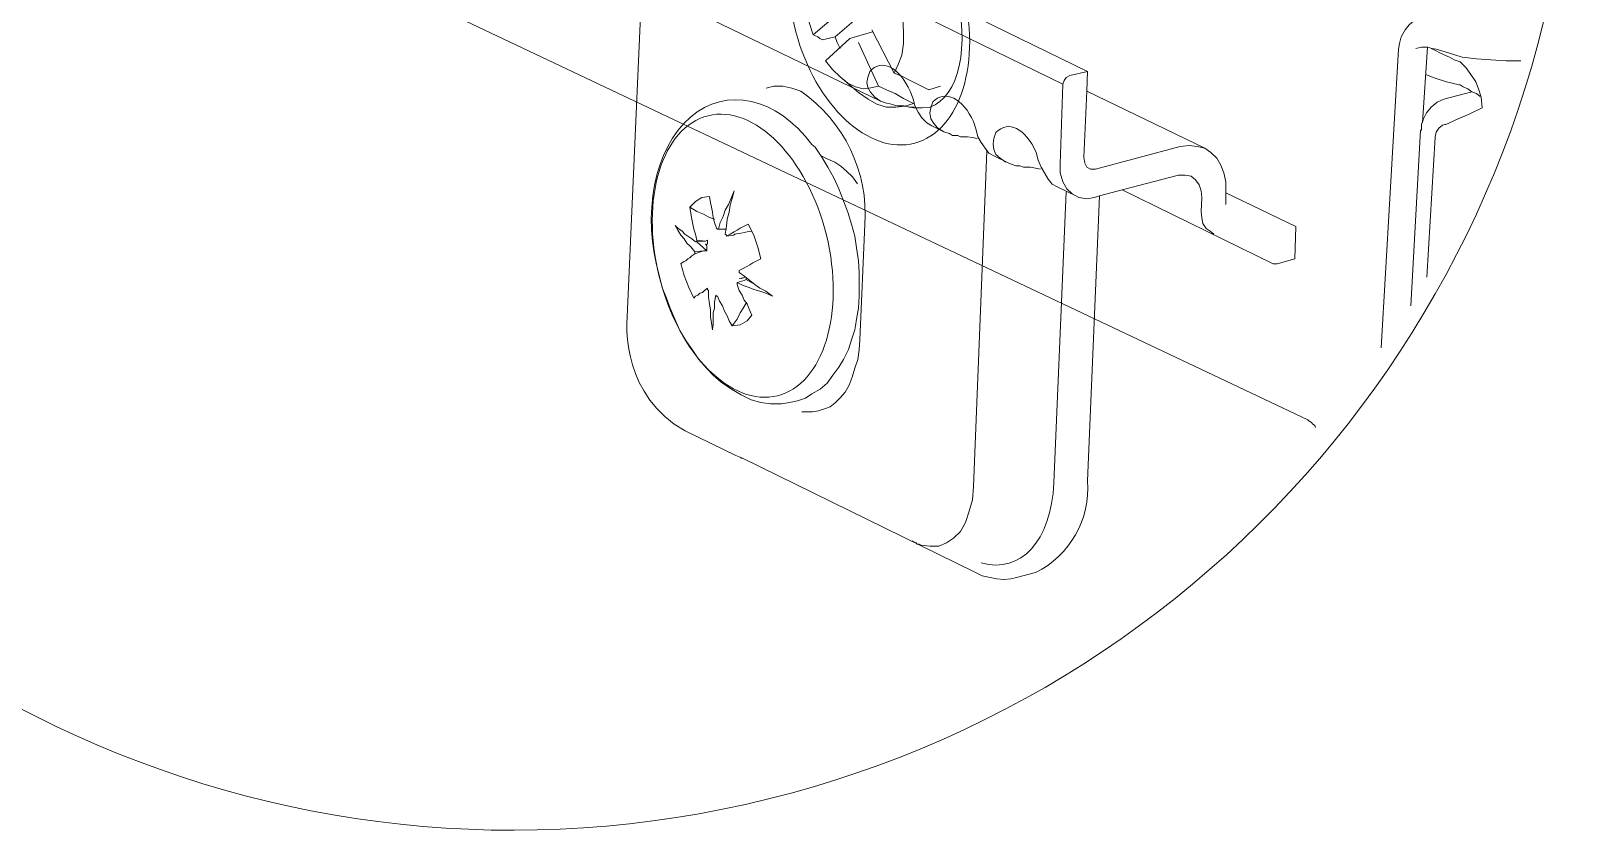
# Model space of a CAD drawing. Header units: metres. Extents: x -8.4 to 7.9, y -3.9 to 2.
# Drawn here: x 5.4681 to 5.6217, y -1.4014 to -1.3219 of the extents above; entities that cross this region are included whole.
import ezdxf

# ---------------------------------------------------------------- set-up
doc = ezdxf.new("R2010")
doc.units = ezdxf.units.M
doc.header["$MEASUREMENT"] = 0
doc.layers.add('PDF13_Geometry_Num_Penna__7', color=7, linetype='Continuous', lineweight=18)

msp = doc.modelspace()

# ---------------------------------------------------------------- linework, layer by layer
at = {"layer": 'PDF13_Geometry_Num_Penna__7', "color": 7, "linetype": 'Continuous', "lineweight": 18, "flags": 128}
for points in [[(5.41873954084038, -1.336668917956685, 0.8189561920734897), (5.62168423171719, -1.295868351505721, 0.281082859883602), (5.564406408721747, -1.202059757657405)], [(5.55756433115348, -1.308112779055, 0.4153493611593261), (5.559710792289919, -1.319384343446352), (5.573246617773233, -1.325977268896305), (5.571488553961697, -1.326356432849221), (5.571111772814454, -1.326555992824439), (5.570912212839235, -1.326852354280175), (5.57079456180907, -1.327241049455788), (5.557267671847036, -1.320648124005835)], [(5.541266982819061, -1.327619915557994), (5.542044373170287, -1.3274307803576), (5.542927500523307, -1.3274307803576), (5.543812117129875, -1.327619915557994), (5.544732475821554, -1.327934148056287, -0.2629518137356882), (5.55109858795639, -1.341193121305321), (5.550593731004159, -1.352655905852032), (5.55052224683393, -1.35365668423522), (5.550395660282486, -1.354612785012014), (5.550094831066111, -1.355495912365035), (5.549817829906479, -1.356379039718055), (5.549519979197197, -1.357183236633116), (5.54913277327513, -1.357877228785743), (5.548638341097723, -1.358444634386925), (5.548140930413223, -1.358940555817879), (5.547636073460988, -1.359336697261224), (5.547067178606262, -1.359527321715164), (5.5464908374838, -1.359716456915558), (5.54587726502268, -1.359825172424446), (5.545290499125395, -1.359825172424446), (5.544803513215719, -1.359825172424446)], [(5.538896389023887, -1.364432773971681), (5.561975351232589, -1.375742463253821), (5.562778058894104, -1.376131158429434), (5.56355098148469, -1.376318804376282), (5.564240505876677, -1.376427519885169), (5.564933008775758, -1.376509428830222), (5.565618065407106, -1.376427519885169), (5.566195895783113, -1.376318804376282), (5.568069972445914, -1.375823776497455, 0.3068160273001848), (5.573246617773233, -1.366696141511514), (5.574438020610359, -1.338324372198874)]]:
    msp.add_lwpolyline(points, format="xyb", dxfattribs=at)
for points in [[(5.527402776928766, -1.351119442968202), (5.528886073460988, -1.31741912446651), (5.487481846363724, -1.297288884279698)], [(5.595176769796233, -1.360608966565921), (5.474530850748086, -1.303494603807585)], [(5.546416225881125, -1.314632880006533), (5.545944132506914, -1.315496647063451), (5.545649260304724, -1.316476575896988), (5.545354388102536, -1.317519053379475), (5.545354388102536, -1.318676203385034), (5.545354388102536, -1.319928665617564), (5.54556437285258, -1.321088794130217), (5.545944132506914, -1.322317428306005), (5.548426718168778, -1.320213113044928)], [(5.528885924535635, -1.317419720167929), (5.552657389643417, -1.328936117842311), (5.552081048520956, -1.328511680581584), (5.551658100513777, -1.328017248404176), (5.551395991889609, -1.327557069058336), (5.551278340859442, -1.327050722852557), (5.551395991889609, -1.326554801421602), (5.551583637836456, -1.325976971045596)], [(5.552081495297021, -1.319139659088677), (5.548142419666768, -1.322509839864201)], [(5.554308078274257, -1.318392798435153), (5.554659542111208, -1.319622921864487), (5.554863569847067, -1.320780071870046), (5.554943989538573, -1.322025087834845), (5.554943989538573, -1.323182237840404), (5.554765279113004, -1.324343855606604), (5.554389987219309, -1.32528655310148), (5.553995335029511, -1.326148830904851)], [(5.604199710257863, -1.323749047740168), (5.604293533231287, -1.323181642138986), (5.604469265149763, -1.322509988789555), (5.604883277635665, -1.321833867679486), (5.605249634008081, -1.321336456994985), (5.605541527703177, -1.321089240906281), (5.605830442891182, -1.320850960338856), (5.606019578091574, -1.320676717673926), (5.606312961040217, -1.32059183022178), (5.606692720694551, -1.320486093219985), (5.607079926616618, -1.320486093219985)], [(5.546890850986366, -1.322804563141035), (5.546607892812549, -1.322700315392786), (5.546417268358608, -1.322509690938846), (5.546122396156418, -1.322389061401587), (5.545943685730849, -1.322317577231359)], [(5.551892360096626, -1.322025087834845), (5.550817119036119, -1.322316981529941), (5.549586995606785, -1.322699719691368)], [(5.551786772020186, -1.321833718754131), (5.553995335029511, -1.326149575531625), (5.554765279113004, -1.326448915494453), (5.555533733942951, -1.326824207388148), (5.55647940994492, -1.327309704044277), (5.557463806539098, -1.32779371144686)], [(5.548143164293541, -1.322509393088137), (5.546890702061011, -1.322804265290326)], [(5.547184680711073, -1.324909771954239), (5.54958684668143, -1.322699719691368)], [(5.548617193697364, -1.323678010346004), (5.548334235523546, -1.323076351913255), (5.548143611069605, -1.322508946312073)], [(5.550452549767958, -1.323075905137191), (5.552463042055611, -1.327415589971427)], [(5.602480515963888, -1.353447741962658), (5.604199114556445, -1.323749047740168)], [(5.60708067124339, -1.323562295345448), (5.606504330120931, -1.323562295345448), (5.605927988998471, -1.323678457122068)], [(5.606600684825383, -1.331059495548781), (5.607080224467328, -1.323562593196157)], [(5.60708067124339, -1.323563039972221), (5.607554253871149, -1.323677712495295), (5.607944438300309, -1.323749196665522), (5.60918796501156, -1.324128956319857), (5.61052382544269, -1.324528076270294), (5.611980315411077, -1.324718700724235), (5.613396595533713, -1.324802098922834), (5.614933505193607, -1.324909325178175), (5.616387016654902, -1.324909325178175)], [(5.607451942152511, -1.323677861420649), (5.607944885076373, -1.323928056016446), (5.608326133984254, -1.324129105245211), (5.608811630640383, -1.324343557755894), (5.60926883147913, -1.324528225195649), (5.609754328135261, -1.324800758594642), (5.61034705104673, -1.325015211105325), (5.610902542619542, -1.325582616706507), (5.611401442557588, -1.32625724856303), (5.611883960706625, -1.327000386082688), (5.612168408133989, -1.327688421221129), (5.612437963025888, -1.328540274249675), (5.612545189281231, -1.32959168725344)], [(5.552462446354191, -1.327414845344654), (5.551691013017153, -1.327603980545048), (5.550925536694298, -1.327688867997193), (5.550155592610803, -1.327499732796799), (5.549387137780856, -1.327119973142465), (5.548617193697364, -1.326515336202623), (5.547874056177705, -1.325772198682964), (5.547184531785717, -1.324909920879594)], [(5.548617193697364, -1.326515336202623), (5.550451954066539, -1.328053735116063)], [(5.584943512977438, -1.333608204068105), (5.573175431453714, -1.327934148056287), (5.573246915623941, -1.325977268896305)], [(5.606879324163917, -1.32625724856303), (5.607851806729722, -1.326623604935447), (5.608985128678539, -1.327000386082688), (5.610252483446533, -1.327310150820341), (5.610346306419958, -1.327310150820341), (5.610629264593775, -1.327499286020735), (5.611113271996358, -1.327688421221129), (5.611493031650693, -1.327983293423318)], [(5.55045225191725, -1.328054777593546), (5.55140984194759, -1.328738344971347), (5.552270630497414, -1.329216395359745), (5.553229709781302, -1.329520203083212), (5.554176875036817, -1.329520203083212), (5.555076384178849, -1.329415955334964), (5.555928237207395, -1.329143421935971), (5.554943840613219, -1.328659414533388), (5.554093476838219, -1.328162003848887), (5.553229709781302, -1.327792668969378), (5.552462744204901, -1.32741439856859)], [(5.557762104024444, -1.331380876464096), (5.557267671847036, -1.331083025754814), (5.556761325641257, -1.330576679549035), (5.556383055240468, -1.330000338426575), (5.556067333488629, -1.329395701486732), (5.555885644555969, -1.328701709334106), (5.555607154142788, -1.327934743757705)], [(5.558611574247315, -1.327414845344654), (5.557463359763034, -1.327793115745442)], [(5.570524113365042, -1.33518621712588), (5.570795157510488, -1.327241049455788)], [(5.572869985551345, -1.334484480854812), (5.57317528252836, -1.327934743757705)], [(5.606693018545261, -1.330678842342319), (5.606975976719078, -1.330075694656023), (5.607451048600383, -1.329520203083212), (5.608040793004761, -1.329034706427083), (5.608712446354192, -1.328738344971347), (5.611492882725338, -1.327983293423318)], [(5.611493031650693, -1.327983591274027), (5.611980017560367, -1.328162301699596), (5.612344884679239, -1.32846759867661)], [(5.555003261829721, -1.329396446113506), (5.554624991428932, -1.329396446113506), (5.554309269677094, -1.329396446113506), (5.554047161052925, -1.329314537168453), (5.553624213045746, -1.329198375391833), (5.553244453391411, -1.329117955700327), (5.552855758215799, -1.329000304670161), (5.552657687494126, -1.328936266767665)], [(5.556003891287553, -1.329504863771684), (5.555500523588866, -1.329504863771684), (5.555003112904365, -1.329396148262796)], [(5.55755852306465, -1.329520054157858), (5.556788578981156, -1.329591538328085), (5.555927790431332, -1.329591538328085), (5.555075937402785, -1.329415806409609)], [(5.557869777055849, -1.329000155744806), (5.557646389023887, -1.32957500761372), (5.557564480078836, -1.330082843073046), (5.557646389023887, -1.330691947773527), (5.557953175254448, -1.33115510562646), (5.558332934908782, -1.33157805363364), (5.558953953637634, -1.331957813287975)], [(5.608595986726863, -1.331318923516565), (5.608811928491091, -1.33123403606442), (5.608905751464516, -1.33123403606442), (5.610132896386756, -1.330678544491609), (5.611293024899409, -1.330196026342573), (5.612543997878394, -1.329591389402731)], [(5.558953209010861, -1.331958260064039), (5.557761806173734, -1.331380429688032)], [(5.564058072317243, -1.334411060654975), (5.56343705358839, -1.334102785170868), (5.563055804680509, -1.33360835299346), (5.562668598758443, -1.333020097842628), (5.562351387753058, -1.332461627762725), (5.562172677327489, -1.331760189342366), (5.561894186914309, -1.330957481680852)], [(5.606408720043253, -1.331803377695212), (5.606504032270222, -1.331803377695212), (5.606504032270222, -1.331731893524984), (5.606504032270222, -1.331614242494818), (5.606504032270222, -1.331544247578137), (5.606504032270222, -1.331437021322796), (5.606504032270222, -1.331317881039083), (5.606504032270222, -1.331234482840484)], [(5.606692273918489, -1.330679140193028), (5.606504627971641, -1.331234631765839)], [(5.607851359953658, -1.33248843432656), (5.607943693673536, -1.331992512895606), (5.608217716326075, -1.331614242494818), (5.608595986726863, -1.331317881039083)], [(5.5458233540443, -1.333229337965899), (5.546139075796138, -1.333491446590067), (5.546824132427487, -1.334492224973254), (5.547403452057041, -1.335495981863533), (5.548006599743336, -1.336556330388577), (5.54850252117429, -1.337640506970363), (5.548962700520131, -1.338821485032665), (5.54938564852731, -1.339975656531132), (5.549763918928099, -1.341167059368259), (5.550081129933484, -1.342346548177015), (5.550268775880332, -1.343502208929029), (5.550466846602004, -1.34480828428923), (5.550539820025778, -1.345955009519965), (5.550539820025778, -1.347146412357092), (5.550539820025778, -1.348334836687126), (5.550466846602004, -1.349518793256522), (5.550268775880332, -1.350599991331215), (5.550161549624989, -1.351274623187738)], [(5.561290443526596, -1.33246147883737), (5.560910683872262, -1.33246147883737), (5.560593472866876, -1.33246147883737), (5.560331364242709, -1.332343827807204), (5.559827996544023, -1.332343827807204), (5.55953014583474, -1.332147246339078), (5.559135493644942, -1.332040020083737), (5.55895380471228, -1.331958111138684)], [(5.562280797134957, -1.332642572068614), (5.561793811225281, -1.332544281334551), (5.561290443526596, -1.332460883135952)], [(5.564122110219738, -1.332039722233027), (5.563940421287076, -1.332642869919323), (5.56386000159557, -1.333150705378648), (5.563940421287076, -1.333724067994016), (5.564122110219738, -1.334221478678516), (5.564545058226917, -1.334608684600583), (5.565122888602924, -1.334986955001371)], [(5.605429982612551, -1.349289746061084), (5.606408422192542, -1.331802930919148)], [(5.607026760265012, -1.346431272804106), (5.607851806729722, -1.332488881102624)], [(5.55034353640836, -1.337135054316711), (5.549846125723861, -1.336449997685363), (5.549277230869131, -1.335872167309356), (5.548699400493126, -1.335374756624856), (5.548087317285551, -1.334989039956336), (5.547402260654202, -1.334689699993508), (5.54674401058669, -1.334375467495215)], [(5.556689096844256, -1.373100229611782), (5.557564777929544, -1.373180649303288), (5.558447905282565, -1.373180649303288), (5.559214870858965, -1.37286492755145), (5.559908863011592, -1.372404748205609), (5.56059391964294, -1.371719691574261), (5.56109133032744, -1.37083656422124), (5.561478536249507, -1.369716645554341), (5.561794258001346, -1.368572898830698), (5.561894037988956, -1.367272780484683), (5.563237344687816, -1.333904565523841)], [(5.565237561125998, -1.334986955001371), (5.564058072317243, -1.33441061387891)], [(5.568143243720398, -1.334023407956844), (5.56834131444207, -1.334787395026152), (5.56864810067263, -1.335482876432325), (5.568965311678015, -1.336060706808332), (5.569342092825257, -1.336674279269452), (5.569721852479591, -1.337170200700406), (5.570225220178277, -1.337450180367131)], [(5.574047985106555, -1.335672011632719), (5.573553552929146, -1.335672011632719), (5.57317528252836, -1.335482876432325), (5.572986147327965, -1.335104606031537), (5.572869985551345, -1.334485076556231)], [(5.584943959753503, -1.333608204068105), (5.58416954790937, -1.333419068867711), (5.583366840247854, -1.333337159922659), (5.582483712894835, -1.333419068867711), (5.574048580807974, -1.335672309483428)], [(5.587009107646307, -1.337935677023261), (5.587009107646307, -1.336943834161352), (5.586828907967193, -1.336060706808332), (5.5865146754689, -1.335284805710653), (5.586134915814566, -1.334608684600583), (5.585513897085713, -1.334023407956844), (5.584943512977438, -1.333607906217396)], [(5.567583433312302, -1.335482876432325), (5.567185802615411, -1.335482876432325), (5.566880505638397, -1.335482876432325), (5.566500745984062, -1.335366714655705), (5.566125454090368, -1.335366714655705), (5.565698038322549, -1.33518651497659), (5.565418058655824, -1.335104606031537), (5.565237858976708, -1.334986955001371)], [(5.568567978831833, -1.335672011632719), (5.568070568147331, -1.335602016716038), (5.567583582237657, -1.335482876432325)], [(5.573934503986318, -1.338510826742884), (5.573174984677649, -1.338631456280143), (5.572372277016135, -1.338510826742884), (5.571715516202168, -1.338135534849189), (5.57120916999639, -1.337627699389863), (5.570795157510488, -1.336944132012062), (5.570524113365042, -1.336061004659041), (5.570524113365042, -1.335186812827299)], [(5.5823029175143, -1.336286477645968), (5.576701834926256, -1.337747435374995)], [(5.584629876180564, -1.338510826742884), (5.584567327531616, -1.337828748618629), (5.584367767556397, -1.337252407496168), (5.583988007902062, -1.336744572036843), (5.583565059894883, -1.336369280143148), (5.582987229518876, -1.336285881944549), (5.582303662141074, -1.336285881944549)], [(5.537201767413428, -1.342166795273964), (5.537310482922316, -1.341364087612449), (5.537389413360275, -1.340661159938544), (5.537581527067763, -1.339976103307196), (5.537685774816012, -1.339282111154569), (5.537886824044777, -1.338597054523221), (5.538084894766449, -1.337837535214553), (5.537806404353271, -1.338515145578169), (5.537508553643989, -1.339200202209517), (5.537201767413428, -1.339776543331977), (5.537002207438209, -1.340400540567923), (5.536705845982475, -1.340976881690383), (5.536507775260802, -1.341663427575277)], [(5.572093339826893, -1.338324670049583), (5.570225815879695, -1.337450478217841)], [(5.576702132776965, -1.337748031076413), (5.574436978132876, -1.338324372198874)], [(5.591735700551901, -1.345106283923866), (5.576701686000901, -1.337747882151059)], [(5.535623456504944, -1.338396749921229), (5.534856490928543, -1.338515890204942), (5.534242918467423, -1.338903096127008), (5.533666577344962, -1.339479437249468), (5.533782739121583, -1.340084074189311), (5.533864648066634, -1.340660415311771), (5.533982299096802, -1.34116676151755), (5.534053783267029, -1.341662682948504), (5.534242918467423, -1.342167539900737), (5.534362058751135, -1.342743881023197)], [(5.535623754355654, -1.338397047771938), (5.535741405385819, -1.339019555754337), (5.535823314330872, -1.339479735100178), (5.535929051332666, -1.339975656531132), (5.53600202475644, -1.340482002736911), (5.53612712205434, -1.340976434914319), (5.53631774650828, -1.341545329769047), (5.536426462017168, -1.341662980799214), (5.53650837096222, -1.341662980799214)], [(5.569911732306759, -1.366885872413326), (5.571112070665164, -1.33793627272468)], [(5.57443772275965, -1.338324670049583), (5.573934355060963, -1.338510826742884)], [(5.584567327531615, -1.339893896511434), (5.584629876180564, -1.33851037996682)], [(5.593981345974531, -1.341390447400221), (5.587008660870245, -1.338054519456264)], [(5.587009107646307, -1.338054221605555), (5.587009107646307, -1.337935081321842)], [(5.587009107646307, -1.339207499551894), (5.587009107646307, -1.338054817306974)], [(5.533666577344962, -1.339479437249468), (5.534362058751135, -1.339902385256649), (5.535047115382484, -1.340164493880817), (5.535623456504944, -1.340481704886202), (5.536126824203631, -1.340660415311771)], [(5.585828129584006, -1.342158306528749), (5.585449859183217, -1.341851520298189), (5.585052228486327, -1.341581965406289), (5.584745442255766, -1.34107561920051), (5.584629280479145, -1.34051565986706), (5.584566731830197, -1.339893151884661)], [(5.53424187598994, -1.342924676403731), (5.533863605589152, -1.34262682569445), (5.533477888920633, -1.342345356774178), (5.533178548957804, -1.342166646348609), (5.532900058544626, -1.341859860118049), (5.532477110537445, -1.341545627619757), (5.532215001913278, -1.341285008249135), (5.532477110537445, -1.341743698341429), (5.532783896768005, -1.34224110902593), (5.533098129266298, -1.34262682569445), (5.533360237890466, -1.343040838180351), (5.533783185897645, -1.343429533355964), (5.534162945551981, -1.343925454786918)], [(5.53650837096222, -1.341663129724568), (5.537202363114847, -1.341663129724568), (5.537311078623735, -1.341663129724568)], [(5.537202065264138, -1.342167093124673), (5.537310780773026, -1.342240066548447), (5.537310780773026, -1.342345803550242)], [(5.538193908126046, -1.342167539900737), (5.538004772925652, -1.342240513324511), (5.537310780773026, -1.342346250326306)], [(5.537311078623735, -1.342345952475597), (5.53768637051743, -1.342167242050028), (5.538085490467868, -1.341924493721963), (5.538384830430696, -1.341742804789301), (5.538690127407709, -1.341544734067629), (5.539069887062044, -1.341364534388513), (5.539466028505389, -1.341166463666841)], [(5.539385013112463, -1.341924195871254), (5.538772929904891, -1.342040357647874), (5.538084894766449, -1.342166944199318)], [(5.538193908126046, -1.342167093124673), (5.538085192617157, -1.342167093124673)], [(5.539846086010432, -1.34185956226734), (5.539384417411045, -1.341923600169835)], [(5.539466475281452, -1.341166463666841), (5.540033880882635, -1.342240215473802), (5.540449382622082, -1.343430129057383), (5.540729362288809, -1.344611107119685)], [(5.593980601347758, -1.341390149549512), (5.593882310613695, -1.344600980195569), (5.592114566654108, -1.345105837147802)], [(5.535047115382484, -1.34380869730888), (5.534162498775917, -1.344106548018162), (5.534162498775917, -1.344008257284099), (5.534162498775917, -1.3439248590855)], [(5.534162498775917, -1.343925454786918), (5.535047115382484, -1.343809293010299)], [(5.535244739328093, -1.342842916384033), (5.534242471691358, -1.342924825329086), (5.534361611975072, -1.342842916384033), (5.534361611975072, -1.342743136396424)], [(5.534361760900426, -1.342743732097843), (5.535244888253446, -1.342843512085452)], [(5.534361760900426, -1.342924825329086), (5.535362539283613, -1.343809441935653)], [(5.535046668606419, -1.343808995159589), (5.535362390358258, -1.343808995159589)], [(5.535443703601892, -1.342743732097843), (5.535244143626674, -1.342843512085452)], [(5.535244441477382, -1.343123342826822), (5.535362092507549, -1.343303542505938)], [(5.535362241432904, -1.343231015858228), (5.535244590402738, -1.343123789602886)], [(5.535443703601892, -1.342743583172488), (5.535443703601892, -1.342843363160098), (5.535443703601892, -1.34304143388177), (5.53536179465684, -1.343230569082164)], [(5.535362241432904, -1.343302946804519), (5.535362241432904, -1.343502506779738), (5.535362241432904, -1.343809293010299)], [(5.534053336490965, -1.348533503110217), (5.533558904313558, -1.347452305035524), (5.533097235714171, -1.346269837719676), (5.532783003215878, -1.345070988614816)], [(5.532783747842651, -1.345070690764107), (5.533097980340944, -1.34488304481726), (5.533279669273606, -1.344808582139939), (5.533477739995278, -1.344610511418266), (5.533666875195671, -1.344504774416472), (5.533864945917344, -1.344306703694799), (5.534162796626625, -1.34410714371958)], [(5.540728766587389, -1.344611107119685), (5.540347517679508, -1.344809177841357), (5.539952865489711, -1.345008737816576), (5.539646079259149, -1.345188937495692), (5.539267808858361, -1.345387008217364), (5.53896995814908, -1.34556720789648), (5.538573816705735, -1.345765278618152)], [(5.592115311280881, -1.345106283923866), (5.591915751305661, -1.345106283923866), (5.591735551626547, -1.345106283923866)], [(5.550161698550344, -1.351274921038447), (5.550081278858838, -1.351674040988885), (5.549764067853453, -1.352665883850793), (5.549467706397718, -1.353620495374042), (5.548962849445485, -1.354622763010775), (5.548502670099644, -1.355388239333629), (5.547896543906256, -1.356190946995144), (5.547323181290889, -1.356966848092823), (5.54662621063117, -1.357571485032665), (5.545823502969656, -1.358030175124959), (5.54517418842342, -1.358454612385686), (5.544371480761906, -1.358724167277586), (5.543595579664227, -1.35891330247798), (5.542792872002712, -1.359030953508146), (5.541710184674472, -1.359030953508146), (5.540728766587389, -1.35891330247798), (5.539771176557048, -1.35864374758608), (5.538773376680954, -1.358146336901579), (5.537805361875789, -1.357571485032665), (5.536804583492601, -1.356886428401317), (5.536001875831086, -1.356190946995144), (5.53536149680613, -1.355505890363796), (5.534558789144616, -1.354622763010775), (5.533982448022155, -1.353738146404208), (5.533279520348251, -1.352735878767475), (5.532674883408408, -1.351744035905566), (5.532214704062568, -1.350671773352152), (5.531718782631613, -1.349519091107231), (5.53133902297728, -1.348533205259508), (5.530914585716553, -1.347453496438362), (5.530636095303374, -1.346369319856576)], [(5.539069440285981, -1.346767844105595), (5.538384383654631, -1.346955490052442), (5.538384383654631, -1.347074630336155), (5.538384383654631, -1.347146114506383)], [(5.538384681505342, -1.346955936828506), (5.53896995814908, -1.347252298284242), (5.539576084342468, -1.347453347513007), (5.540033285181216, -1.347651418234679), (5.540643879135244, -1.347831617913795), (5.541233623539622, -1.348029688635467), (5.541909744649692, -1.348334985612481), (5.541233623539622, -1.347831617913795), (5.540643879135244, -1.347533767204513), (5.540149446957837, -1.347146561282447), (5.539646079259149, -1.346766801628112), (5.539148668574649, -1.346369170931221), (5.538573816705735, -1.345955158445319)], [(5.53877263205418, -1.346568581981085), (5.539149413201423, -1.346450930950919), (5.538573072078962, -1.346568581981085)], [(5.538573518855026, -1.345765874319571), (5.538573518855026, -1.345883525349737), (5.538573518855026, -1.345955009519965)], [(5.539267213156943, -1.346648703821882), (5.53906914243527, -1.346767844105595)], [(5.540150042659255, -1.347146114506383), (5.539266915306233, -1.346648703821882)], [(5.539267213156943, -1.346648405971173), (5.539267213156943, -1.346567986279667), (5.539267213156943, -1.3464503352495)], [(5.535443703601892, -1.347534362905932), (5.535126492596508, -1.347757750937893), (5.534937357396114, -1.347948375391833), (5.534667802504214, -1.348030284336886), (5.534480156557366, -1.348217930283733), (5.53424187598994, -1.3483355813139), (5.534052740789547, -1.348533652035572)], [(5.535544079290921, -1.347757602012538), (5.535444299303312, -1.347650375757197), (5.535444299303312, -1.347534213980577)], [(5.535543781440211, -1.347758197713957), (5.535543781440211, -1.348409001513738), (5.535624201131718, -1.349092568891539), (5.535741852161884, -1.349716566127485), (5.535741852161884, -1.350401622758833), (5.535823761106936, -1.35097945313484), (5.535929498108731, -1.351673445287466), (5.536002471532505, -1.351094125657913), (5.536002471532505, -1.350474596182607), (5.536002471532505, -1.349977185498106), (5.536127568830404, -1.349518495405812), (5.536127568830404, -1.348912369212424), (5.536246709114116, -1.348218377059797)], [(5.536246709114116, -1.348218823835861), (5.536318193284344, -1.348334985612481), (5.536426908793232, -1.348334985612481), (5.536624979514904, -1.348830907043435), (5.53692134097064, -1.349291086389276), (5.537119411692311, -1.349798921848601), (5.537388966584213, -1.350293354026009), (5.537581080291699, -1.350787786203417), (5.537886377268712, -1.351274772113093)], [(5.537887717596905, -1.351274474262383), (5.538690425258419, -1.35117618352832), (5.539384417411045, -1.350788977606254), (5.539846086010432, -1.350211147230247), (5.539575041864986, -1.349599064022673), (5.539384417411045, -1.349092717816894), (5.539070184912753, -1.348714447416106), (5.538887006726545, -1.348218525985152), (5.5385742634818, -1.347758346639311), (5.538385128281405, -1.347146263431737)], [(5.539267213156943, -1.349021382572021), (5.538970851701207, -1.349518793256522), (5.538689382780936, -1.349977483348816), (5.538384085803922, -1.350599991331215), (5.537886675119422, -1.351274623187738)], [(5.595943139671216, -1.361392909632751), (5.595859741472618, -1.36120228517881), (5.595646778215481, -1.36101166072487), (5.595552955242057, -1.36089549894825), (5.595371266309395, -1.360788272692909), (5.595271486321786, -1.360715299269135), (5.595176174094816, -1.36060956226734)], [(5.533213844266855, -1.361709524936717), (5.538237096478893, -1.364162325527653)], [(5.538238138956374, -1.364162921229072), (5.538896389023887, -1.364432476120972), (5.53882490485366, -1.364432476120972), (5.538707253823493, -1.364352056429466)], [(5.556688798993545, -1.373100378537137), (5.556490728271874, -1.372984216760517), (5.556301593071479, -1.372984216760517), (5.55618543129486, -1.372865076476804), (5.556003742362198, -1.372783167531752), (5.555805671640526, -1.37267594127641)]]:
    msp.add_lwpolyline(points, dxfattribs=at)
at = {"layer": 'PDF13_Geometry_Num_Penna__7', "color": 7, "linetype": 'Continuous', "lineweight": 18}
for centre, major_axis, ratio in [((5.55251295625497, -1.319813135151051), (-0.003541884006409042, 0.01328584882724269), 0.6233958981990543), ((5.538940546368472, -1.344298697830651), (-0.003447352688322121, 0.01393033263580735), 0.5972332604707489)]:
    msp.add_ellipse(centre, major_axis=major_axis, ratio=ratio, dxfattribs=at)
for centre, major_axis, ratio, start_param, end_param in [((5.554618755960985, -1.319241797984918), (-0.002780184181539863, 0.01032599167675707), 0.5309024244190047, 3.170925117726706, 6.239426388626427), ((5.55353940266953, -1.33032369841224), (-0.001008978257504671, 0.004938332249923229), 0.5375810525440082, 5.104772768530831, 6.679386153348566), ((5.539677367857382, -1.342770698247743), (-0.002699594781758709, 0.01386615328436222), 0.6825330605124135, 5.330879159434852, 7.982074535526452), ((5.559769839901166, -1.332919684470051), (-0.001018011319222476, 0.004454771996744835), 0.5782615104939184, 5.033016798906408, 6.662776211302184), ((5.565824072110707, -1.339764651093869), (-0.0004937116330354414, 0.008312564113954014), 0.4304480199375417, 5.448931337231302, 6.636712648349379), ((5.560329734935829, -1.359612421009009), (-0.005374412855954937, 0.01519492664519293), 0.5245262086029132, 2.794179030433034, 4.038929011494936)]:
    msp.add_ellipse(centre, major_axis=major_axis, ratio=ratio, start_param=start_param, end_param=end_param, dxfattribs=at)
msp.add_open_spline([(5.527402776928766, -1.351119442968202), (5.527402776928766, -1.351119442968202), (5.526999189217689, -1.358385511021132), (5.533213844266855, -1.361709524936717)], degree=3, dxfattribs=at)

doc.saveas('drawing.dxf')
